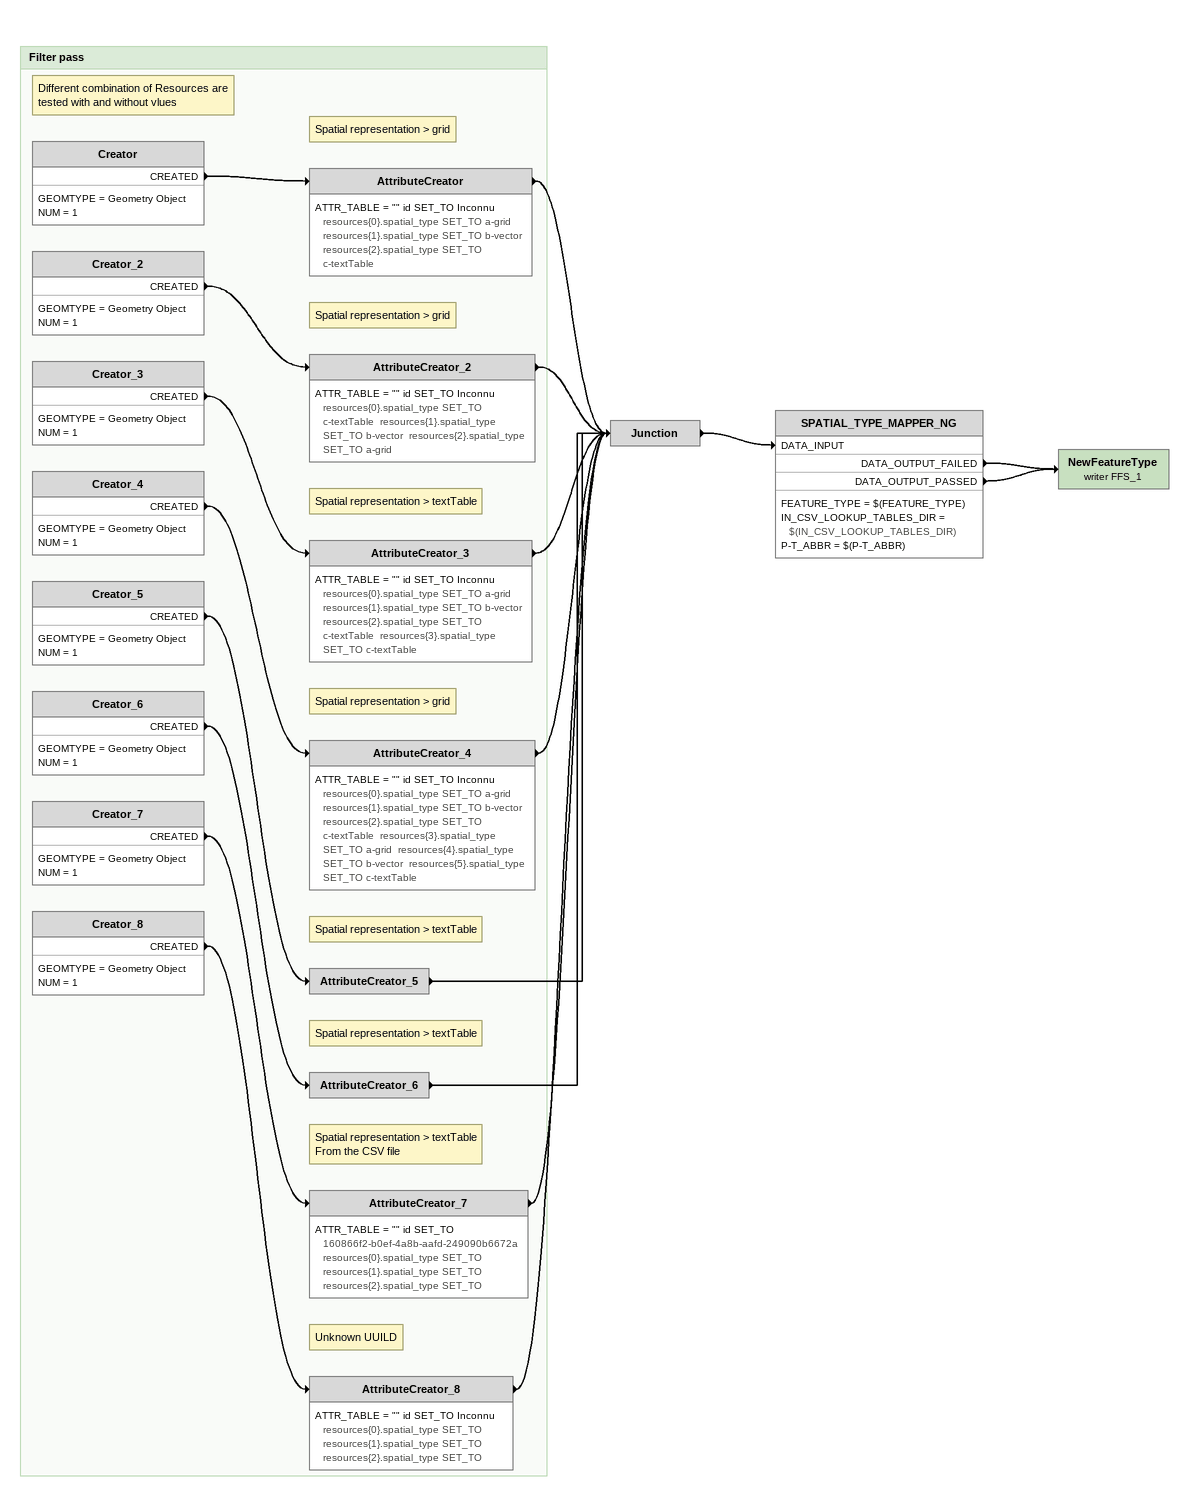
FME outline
Junction
    -> SPATIAL_TYPE_MAPPER_NG [DATA_INPUT]
SPATIAL_TYPE_MAPPER_NG
    FEATURE_TYPE = $(FEATURE_TYPE)
    IN_CSV_LOOKUP_TABLES_DIR = $(IN_CSV_LOOKUP_TABLES_DIR)
    P-T_ABBR = $(P-T_ABBR)
    DATA_OUTPUT_FAILED -> NewFeatureType (writer FFS_1)
    DATA_OUTPUT_PASSED -> NewFeatureType (writer FFS_1)
NewFeatureType (writer FFS_1)

Bookmark: Filter pass
Note: Different combination of Resources are tested with and without vlues
Creator
    GEOMTYPE = Geometry Object
    NUM = 1
    CREATED -> AttributeCreator
Note: Spatial representation > grid
AttributeCreator
    ATTR_TABLE = "" id SET_TO Inconnu  resources{0}.spatial_type SET_TO a-grid  resources{1}.spatial_type SET_TO b-vector  resources{2}.spatial_type SET_TO c-textTable
    -> Junction
Creator_2
    GEOMTYPE = Geometry Object
    NUM = 1
    CREATED -> AttributeCreator_2
Note: Spatial representation > grid
AttributeCreator_2
    ATTR_TABLE = "" id SET_TO Inconnu  resources{0}.spatial_type SET_TO c-textTable  resources{1}.spatial_type SET_TO b-vector  resources{2}.spatial_type SET_TO a-grid
    -> Junction
Creator_3
    GEOMTYPE = Geometry Object
    NUM = 1
    CREATED -> AttributeCreator_3
Note: Spatial representation > textTable
AttributeCreator_3
    ATTR_TABLE = "" id SET_TO Inconnu  resources{0}.spatial_type SET_TO a-grid  resources{1}.spatial_type SET_TO b-vector  resources{2}.spatial_type SET_TO c-textTable  resources{3}.spatial_type SET_TO c-textTable
    -> Junction
Creator_4
    GEOMTYPE = Geometry Object
    NUM = 1
    CREATED -> AttributeCreator_4
Note: Spatial representation > grid
AttributeCreator_4
    ATTR_TABLE = "" id SET_TO Inconnu  resources{0}.spatial_type SET_TO a-grid  resources{1}.spatial_type SET_TO b-vector  resources{2}.spatial_type SET_TO c-textTable  resources{3}.spatial_type SET_TO a-grid  resources{4}.spatial_type SET_TO b-vector  resources{5}.spatial_type SET_TO c-textTable
    -> Junction
Creator_5
    GEOMTYPE = Geometry Object
    NUM = 1
    CREATED -> AttributeCreator_5
Note: Spatial representation > textTable
AttributeCreator_5
    -> Junction
Creator_6
    GEOMTYPE = Geometry Object
    NUM = 1
    CREATED -> AttributeCreator_6
Note: Spatial representation > textTable
AttributeCreator_6
    -> Junction
Creator_7
    GEOMTYPE = Geometry Object
    NUM = 1
    CREATED -> AttributeCreator_7
Note: Spatial representation > textTable / From the CSV file
AttributeCreator_7
    ATTR_TABLE = "" id SET_TO 160866f2-b0ef-4a8b-aafd-249090b6672a  resources{0}.spatial_type SET_TO   resources{1}.spatial_type SET_TO   resources{2}.spatial_type SET_TO
    -> Junction
Creator_8
    GEOMTYPE = Geometry Object
    NUM = 1
    CREATED -> AttributeCreator_8
Note: Unknown UUILD
AttributeCreator_8
    ATTR_TABLE = "" id SET_TO Inconnu  resources{0}.spatial_type SET_TO   resources{1}.spatial_type SET_TO   resources{2}.spatial_type SET_TO
    -> Junction
